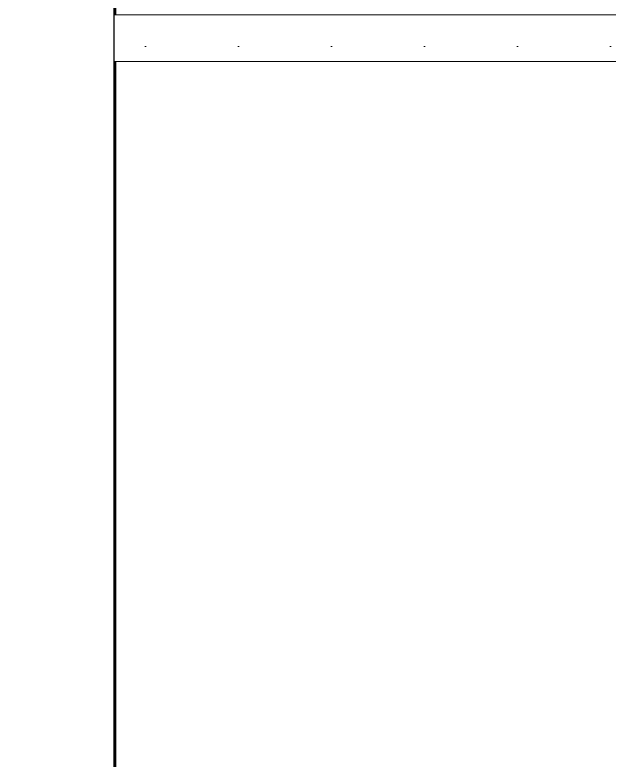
# Model space of a CAD drawing. Header units: metres. Extents: x 48 to 635, y -15 to 39.
# Drawn here: x 421.4125 to 421.7321, y -12.2572 to -11.8563 of the extents above; entities that cross this region are included whole.
import ezdxf

# ---------------------------------------------------------------- set-up
doc = ezdxf.new("R2010")
doc.units = ezdxf.units.M
doc.header["$MEASUREMENT"] = 0
doc.linetypes.add('Wipeout_Contour', pattern=[1, 0, -1])
for name, color, linetype in [('Shell - Roof', 7, 'Continuous'), ('Site & Landscape - Terrain', 7, 'Continuous'), ('Structural - Bearing', 7, 'Continuous')]:
    doc.layers.add(name, color=color, linetype=linetype)

msp = doc.modelspace()

# ---------------------------------------------------------------- wipeouts: each hides what was drawn before it
at = {"color": 254, "linetype": 'Wipeout_Contour', "lineweight": 0, "ltscale": 1685.815116}
msp.add_wipeout([(421.01622, -11.79684), (421.01622, -14.80127), (421.46622, -14.80127), (421.46622, -11.71746)], dxfattribs=at).dxf.layer = 'Structural - Bearing'

# ---------------------------------------------------------------- next in the draw order: linework, layer by layer
at = {"layer": 'Structural - Bearing', "color": 7, "linetype": 'Continuous', "lineweight": 60}
for p, q in [((421.46622, -11.71746), (421.46622, -11.85627)), ((421.46622, -11.85627), (421.46622, -11.88127)), ((421.46622, -11.88127), (421.46622, -12.69127))]:
    msp.add_line(p, q, dxfattribs=at)

# ---------------------------------------------------------------- next in the draw order: wipeouts: each hides what was drawn before it
at = {"color": 254, "linetype": 'Wipeout_Contour', "lineweight": 0, "ltscale": 2572.874289}
msp.add_wipeout([(428.71669, -10.3523), (419.61622, -11.95764), (419.61622, -12.0438), (428.71669, -10.43846), (437.63622, -12.01188), (437.63622, -11.92572)], dxfattribs=at).dxf.layer = 'Shell - Roof'

# ---------------------------------------------------------------- next in the draw order: wipeouts: each hides what was drawn before it
at = {"color": 254, "linetype": 'Wipeout_Contour', "lineweight": 0, "ltscale": 1692.872115}
msp.add_wipeout([(424.63622, -11.85627), (421.46622, -11.85627), (421.46622, -11.88127), (424.63622, -11.88127)], dxfattribs=at).dxf.layer = 'Site & Landscape - Terrain'

# ---------------------------------------------------------------- next in the draw order: hatches: boundary and pattern name
at = {"layer": 'Site & Landscape - Terrain', "linetype": 'Continuous', "lineweight": 15, "true_color": 0x93a0c6}
h = msp.add_hatch(dxfattribs=at)
h.set_pattern_fill('Plaster_0001', color=253, style=0, pattern_type=2)
h.set_pattern_definition([(0, (362.45774, -14.60127), (0, 0.08660254), [0, -0.05]), (0, (362.48274, -14.557965), (0, 0.08660254), [0, -0.05])])
h.paths.add_polyline_path([(424.63622, -11.85627), (421.46622, -11.85627), (421.46622, -11.88127), (424.63622, -11.88127)])

# ---------------------------------------------------------------- next in the draw order: linework, layer by layer
at = {"layer": 'Site & Landscape - Terrain', "color": 55, "linetype": 'Continuous', "lineweight": 13, "true_color": 0xa2a233}
for p, q in [((424.63622, -11.85627), (421.46622, -11.85627)), ((424.63622, -11.88127), (421.46622, -11.88127))]:
    msp.add_line(p, q, dxfattribs=at)

doc.saveas('drawing.dxf')
